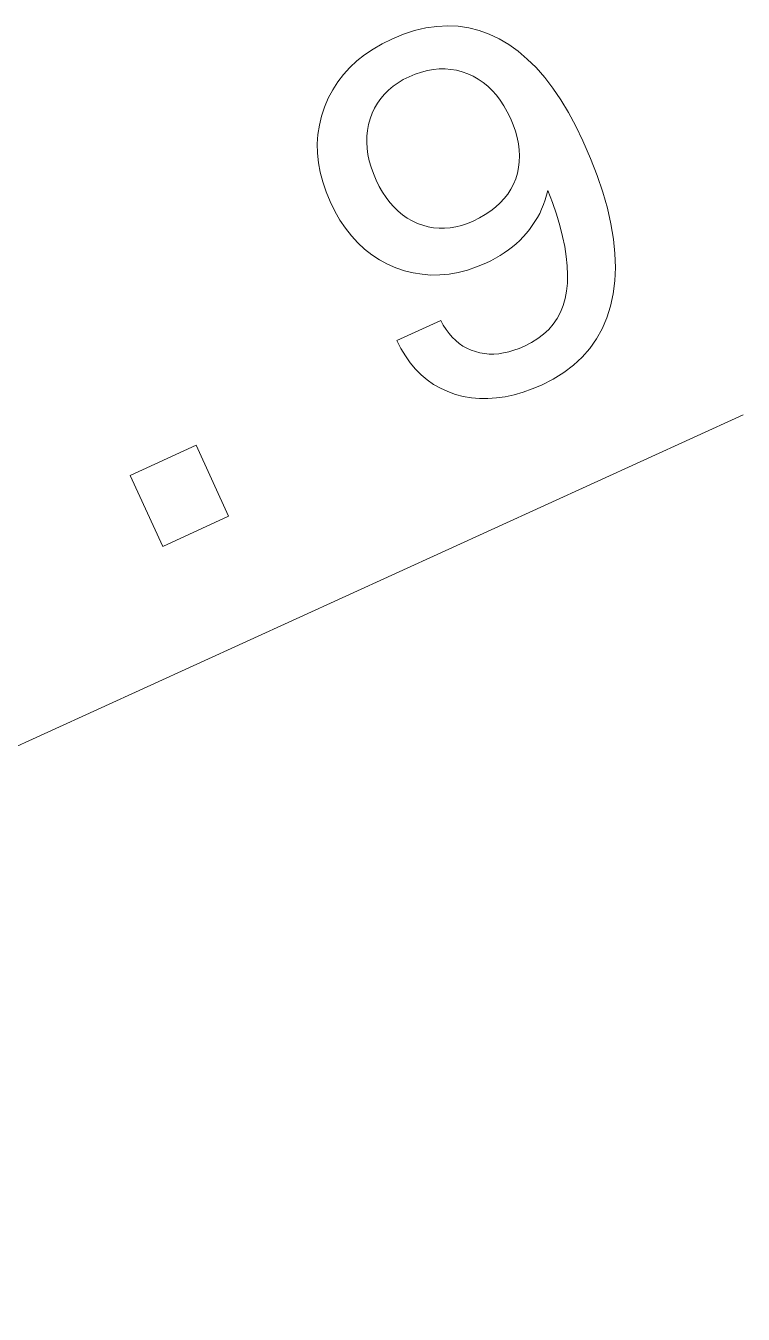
# Model space of a CAD drawing. Extents: x -99 to 297, y 0 to 420.
# Drawn here: x 151.6 to 157.51, y 291.84 to 302.46 of the extents above; entities that cross this region are included whole.
import ezdxf

# ---------------------------------------------------------------- set-up
doc = ezdxf.new("R2010")
doc.units = 0

msp = doc.modelspace()

# ---------------------------------------------------------------- linework, layer by layer
at = {"color": 7, "lineweight": 13, "ltscale": 0.446069}
msp.add_line((141.279, 291.844), (157.51, 299.255), dxfattribs=at)
at = {"color": 7, "lineweight": 13}
for points in [[(154.658, 299.868), (155.019, 300.032), (155.04, 299.994), (155.063, 299.958), (155.088, 299.925), (155.114, 299.895), (155.142, 299.868), (155.171, 299.844), (155.202, 299.822), (155.235, 299.804), (155.269, 299.788), (155.304, 299.776), (155.341, 299.766), (155.379, 299.76), (155.417, 299.756), (155.456, 299.756), (155.496, 299.759), (155.537, 299.765), (155.579, 299.774), (155.621, 299.787), (155.665, 299.802), (155.709, 299.821), (155.766, 299.85), (155.818, 299.883), (155.865, 299.919), (155.908, 299.959), (155.945, 300.003), (155.977, 300.05), (156.004, 300.101), (156.026, 300.155), (156.043, 300.213), (156.055, 300.275), (156.062, 300.34), (156.064, 300.41), (156.061, 300.483), (156.053, 300.56), (156.041, 300.641), (156.023, 300.726), (156, 300.815), (155.972, 300.908), (155.939, 301.004), (155.901, 301.105), (155.891, 301.065), (155.879, 301.026), (155.866, 300.988), (155.85, 300.951), (155.834, 300.915), (155.815, 300.881), (155.795, 300.847), (155.773, 300.814), (155.75, 300.782), (155.725, 300.751), (155.698, 300.721), (155.67, 300.692), (155.64, 300.665), (155.609, 300.639), (155.576, 300.614), (155.542, 300.59), (155.507, 300.567), (155.47, 300.546), (155.431, 300.525), (155.391, 300.506), (155.314, 300.474), (155.238, 300.448), (155.162, 300.428), (155.087, 300.415), (155.012, 300.408), (154.938, 300.407), (154.865, 300.413), (154.792, 300.425), (154.72, 300.443), (154.649, 300.467), (154.58, 300.497), (154.514, 300.533), (154.451, 300.574), (154.392, 300.621), (154.336, 300.672), (154.284, 300.73), (154.235, 300.792), (154.189, 300.86), (154.147, 300.933), (154.108, 301.012), (154.074, 301.093), (154.047, 301.174), (154.026, 301.254), (154.011, 301.333), (154.003, 301.411), (154.002, 301.489), (154.007, 301.565), (154.019, 301.641), (154.037, 301.717), (154.062, 301.791), (154.092, 301.864), (154.129, 301.932), (154.17, 301.998), (154.218, 302.059), (154.27, 302.117), (154.328, 302.171), (154.392, 302.222), (154.461, 302.269), (154.536, 302.312), (154.616, 302.351), (154.711, 302.391), (154.804, 302.421), (154.896, 302.443), (154.987, 302.456), (155.076, 302.461), (155.163, 302.457), (155.249, 302.444), (155.334, 302.423), (155.417, 302.393), (155.499, 302.354), (155.579, 302.306), (155.657, 302.251), (155.732, 302.187), (155.804, 302.116), (155.875, 302.036), (155.943, 301.947), (156.008, 301.851), (156.071, 301.746), (156.132, 301.634), (156.19, 301.513), (156.253, 301.367), (156.308, 301.226), (156.354, 301.089), (156.392, 300.957), (156.421, 300.828), (156.442, 300.704), (156.454, 300.585), (156.457, 300.47), (156.452, 300.359), (156.439, 300.252), (156.417, 300.151), (156.387, 300.055), (156.349, 299.965), (156.302, 299.881), (156.248, 299.803), (156.185, 299.731), (156.113, 299.665), (156.034, 299.604), (155.946, 299.55), (155.85, 299.501), (155.773, 299.469), (155.698, 299.441), (155.623, 299.42), (155.55, 299.404), (155.479, 299.394), (155.408, 299.389), (155.339, 299.389), (155.271, 299.395), (155.204, 299.407), (155.139, 299.424), (155.076, 299.447), (155.016, 299.474), (154.96, 299.506), (154.907, 299.543), (154.857, 299.585), (154.81, 299.632), (154.767, 299.684), (154.728, 299.74), (154.691, 299.802)], [(154.486, 301.189), (154.511, 301.138), (154.538, 301.09), (154.568, 301.046), (154.599, 301.005), (154.632, 300.968), (154.667, 300.934), (154.703, 300.904), (154.742, 300.877), (154.783, 300.853), (154.826, 300.833), (154.87, 300.817), (154.914, 300.805), (154.959, 300.797), (155.005, 300.792), (155.051, 300.792), (155.097, 300.796), (155.144, 300.804), (155.191, 300.816), (155.238, 300.832), (155.287, 300.852), (155.338, 300.878), (155.386, 300.905), (155.431, 300.935), (155.471, 300.967), (155.508, 301.001), (155.541, 301.037), (155.571, 301.074), (155.596, 301.115), (155.618, 301.157), (155.636, 301.201), (155.65, 301.246), (155.66, 301.293), (155.666, 301.34), (155.668, 301.389), (155.666, 301.438), (155.66, 301.489), (155.649, 301.54), (155.634, 301.592), (155.616, 301.645), (155.593, 301.699), (155.567, 301.752), (155.539, 301.801), (155.509, 301.847), (155.477, 301.889), (155.442, 301.928), (155.406, 301.963), (155.368, 301.994), (155.328, 302.021), (155.286, 302.045), (155.241, 302.066), (155.196, 302.082), (155.149, 302.094), (155.103, 302.102), (155.055, 302.106), (155.007, 302.106), (154.959, 302.101), (154.909, 302.092), (154.859, 302.079), (154.809, 302.062), (154.758, 302.041), (154.71, 302.017), (154.667, 301.991), (154.626, 301.962), (154.589, 301.931), (154.555, 301.898), (154.525, 301.862), (154.498, 301.824), (154.474, 301.783), (154.454, 301.74), (154.438, 301.694), (154.425, 301.647), (154.416, 301.599), (154.411, 301.55), (154.409, 301.501), (154.412, 301.451), (154.419, 301.4), (154.43, 301.348), (154.445, 301.296), (154.464, 301.243)], [(152.729, 298.171), (152.461, 298.756), (153.004, 299.004), (153.271, 298.419)]]:
    msp.add_lwpolyline(points, close=True, dxfattribs=at)

doc.saveas('drawing.dxf')
